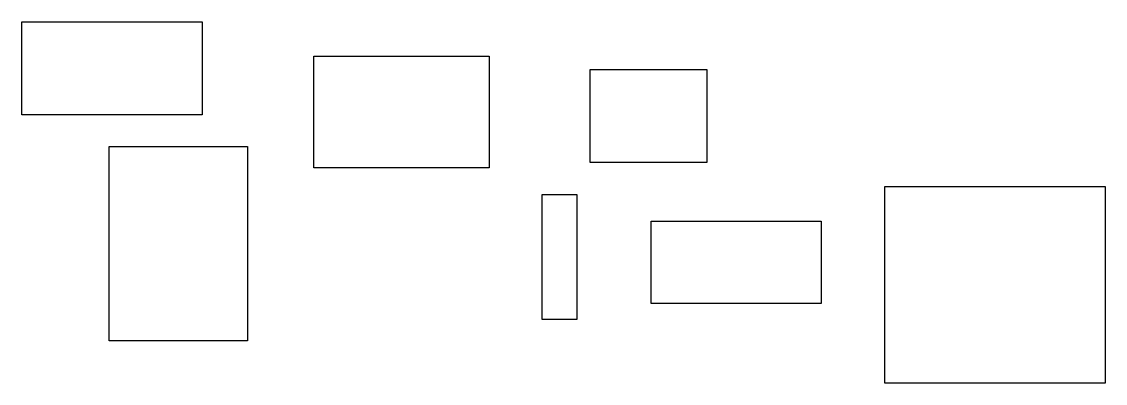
# Model space of a CAD drawing. Header units: millimetres. Extents: x 14 to 830, y -18 to 254.
import ezdxf

# ---------------------------------------------------------------- set-up
doc = ezdxf.new("R2010")
doc.units = ezdxf.units.MM

msp = doc.modelspace()

# ---------------------------------------------------------------- linework, layer by layer
for points in [[(14, 254), (150, 254), (150, 184), (14, 184)], [(234, 228), (366, 228), (366, 144), (234, 144)], [(442, 218), (530, 218), (530, 148), (442, 148)], [(80, 160), (184, 160), (184, 14), (80, 14)], [(406, 124), (432, 124), (432, 30), (406, 30)], [(664, 130), (830, 130), (830, -18), (664, -18)], [(488, 104), (616, 104), (616, 42), (488, 42)]]:
    msp.add_lwpolyline(points, close=True)

doc.saveas('drawing.dxf')
